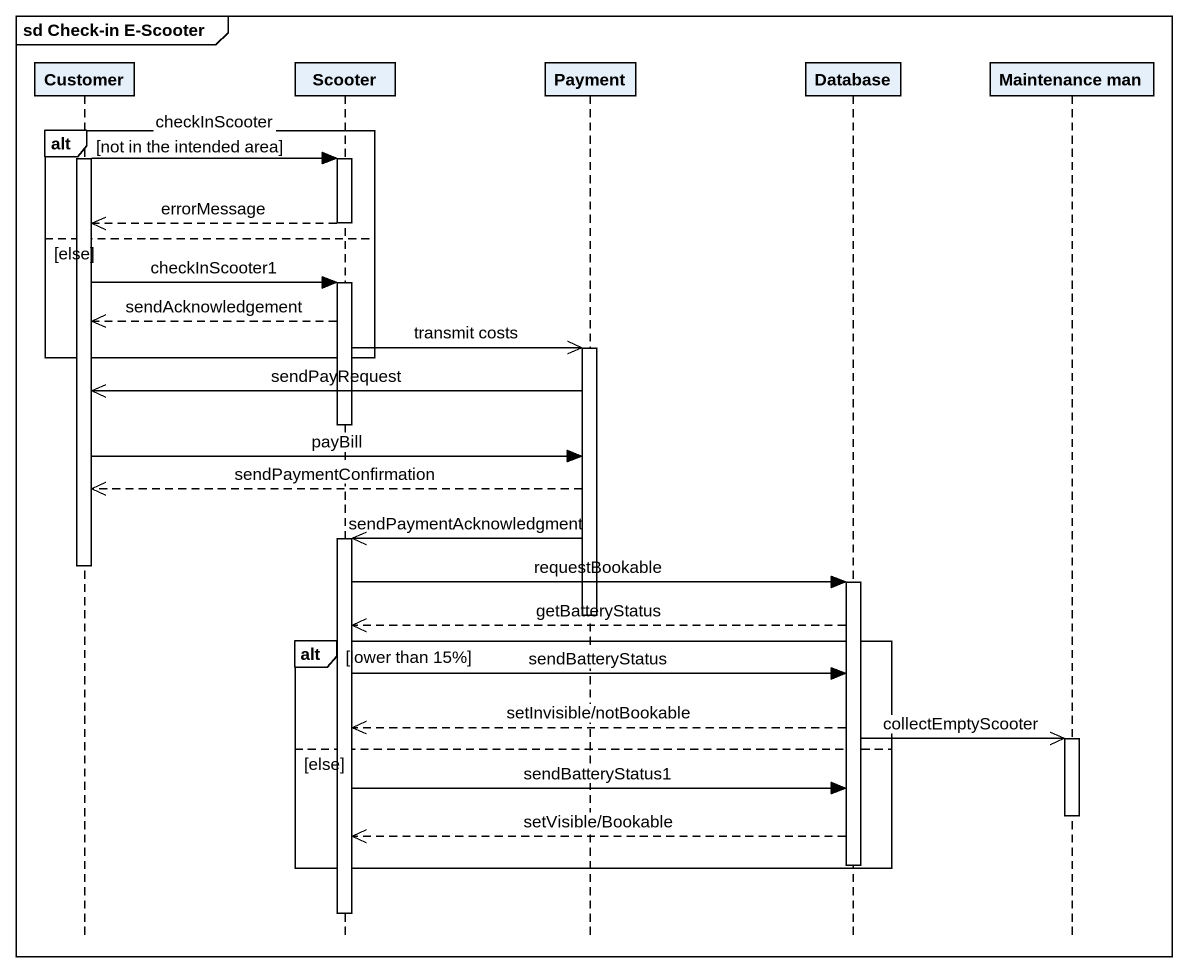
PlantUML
@startuml
mainframe sd Check-in E-Scooter
hide footbox
participant Customer
participant Scooter
participant Payment
participant "Database" as Database_
participant "Maintenance man" as Maintenance_man

alt not in the intended area
  activate Customer
  Customer -> Scooter : checkInScooter
  activate Scooter
  Scooter -->> Customer : errorMessage
  deactivate Scooter
else else
  Customer -> Scooter : checkInScooter1
  activate Scooter
  Scooter -->> Customer : sendAcknowledgement
  Scooter ->> Payment : transmit costs
  activate Payment
end
Payment ->> Customer : sendPayRequest
deactivate Scooter
Customer -> Payment : payBill
Payment -->> Customer : sendPaymentConfirmation
Payment ->> Scooter : sendPaymentAcknowledgment
activate Scooter
deactivate Customer
Scooter -> Database_ : requestBookable
activate Database_
deactivate Payment
Database_ -->> Scooter : getBatteryStatus
alt lower than 15%
  Scooter -> Database_ : sendBatteryStatus
  Database_ -->> Scooter : setInvisible/notBookable
  Database_ ->> Maintenance_man : collectEmptyScooter
  activate Maintenance_man
else else
  Scooter -> Database_ : sendBatteryStatus1
  deactivate Maintenance_man
  Database_ -->> Scooter : setVisible/Bookable
  deactivate Database_
end
deactivate Scooter
@enduml
